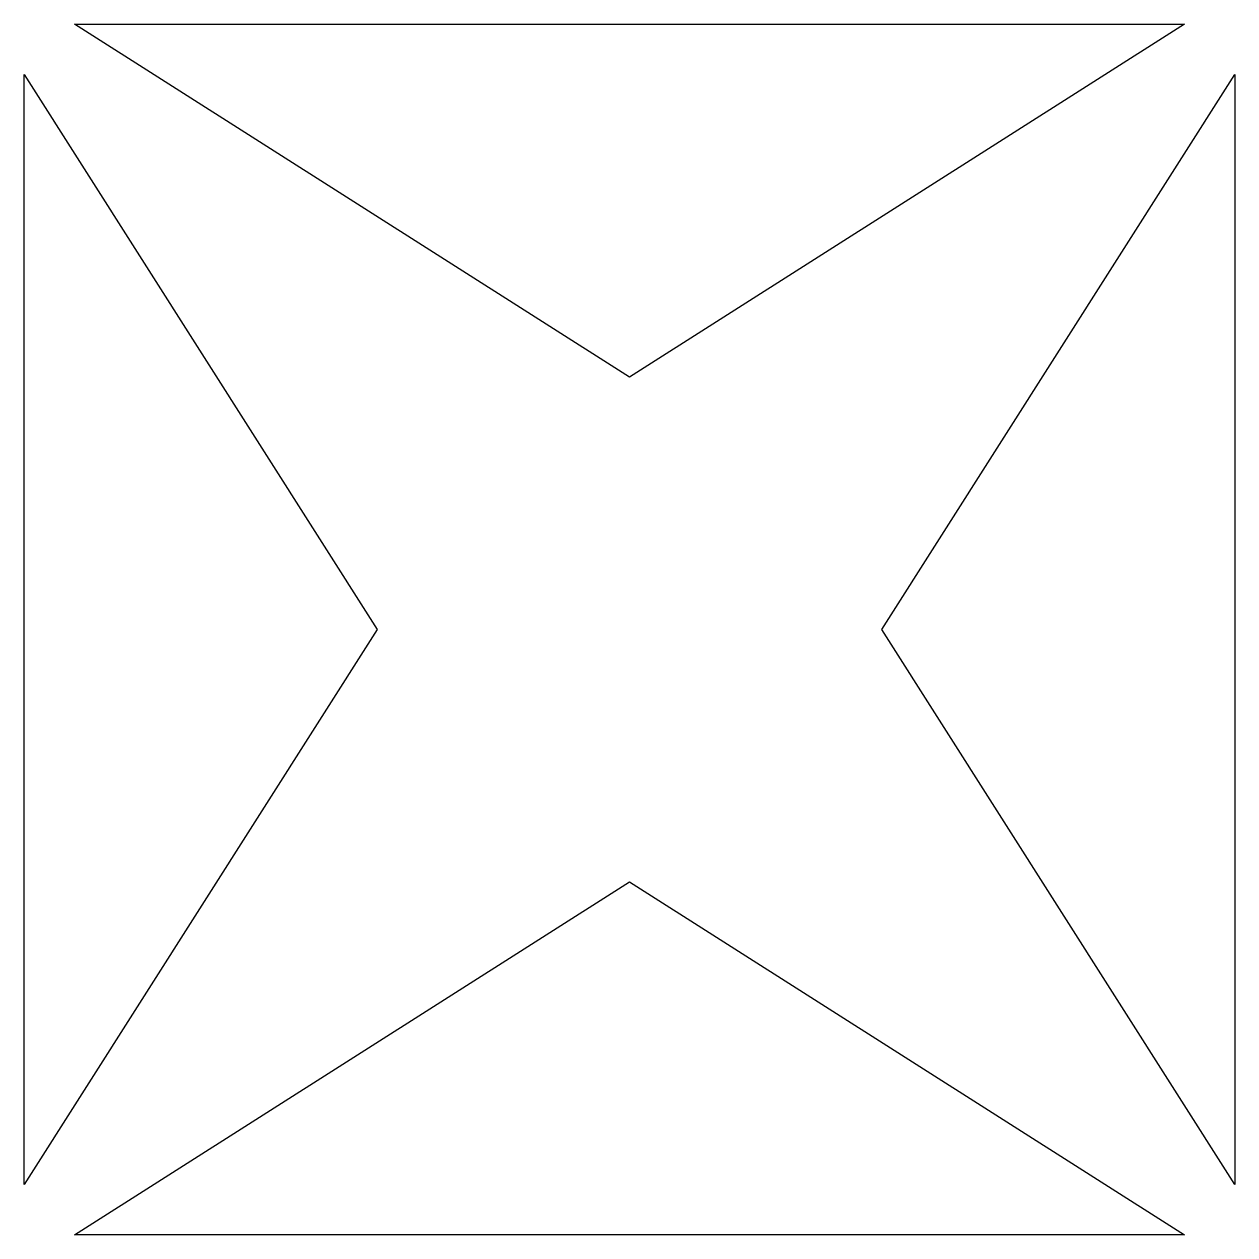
# Model space of a CAD drawing. Extents: x -600 to 600, y -600 to 600.
import ezdxf

# ---------------------------------------------------------------- set-up
doc = ezdxf.new("R2010")
doc.units = 0
doc.header["$MEASUREMENT"] = 0

msp = doc.modelspace()

# ---------------------------------------------------------------- linework, layer by layer
at = {"linetype": 'Continuous'}
for points in [[(550, 600), (0, 250), (-550, 600)], [(-250, 0), (-600, -550), (-600, 550)], [(250, 0), (600, 550), (600, -550)], [(0, -250), (550, -600), (-550, -600)]]:
    msp.add_lwpolyline(points, close=True, dxfattribs=at)

doc.saveas('drawing.dxf')
